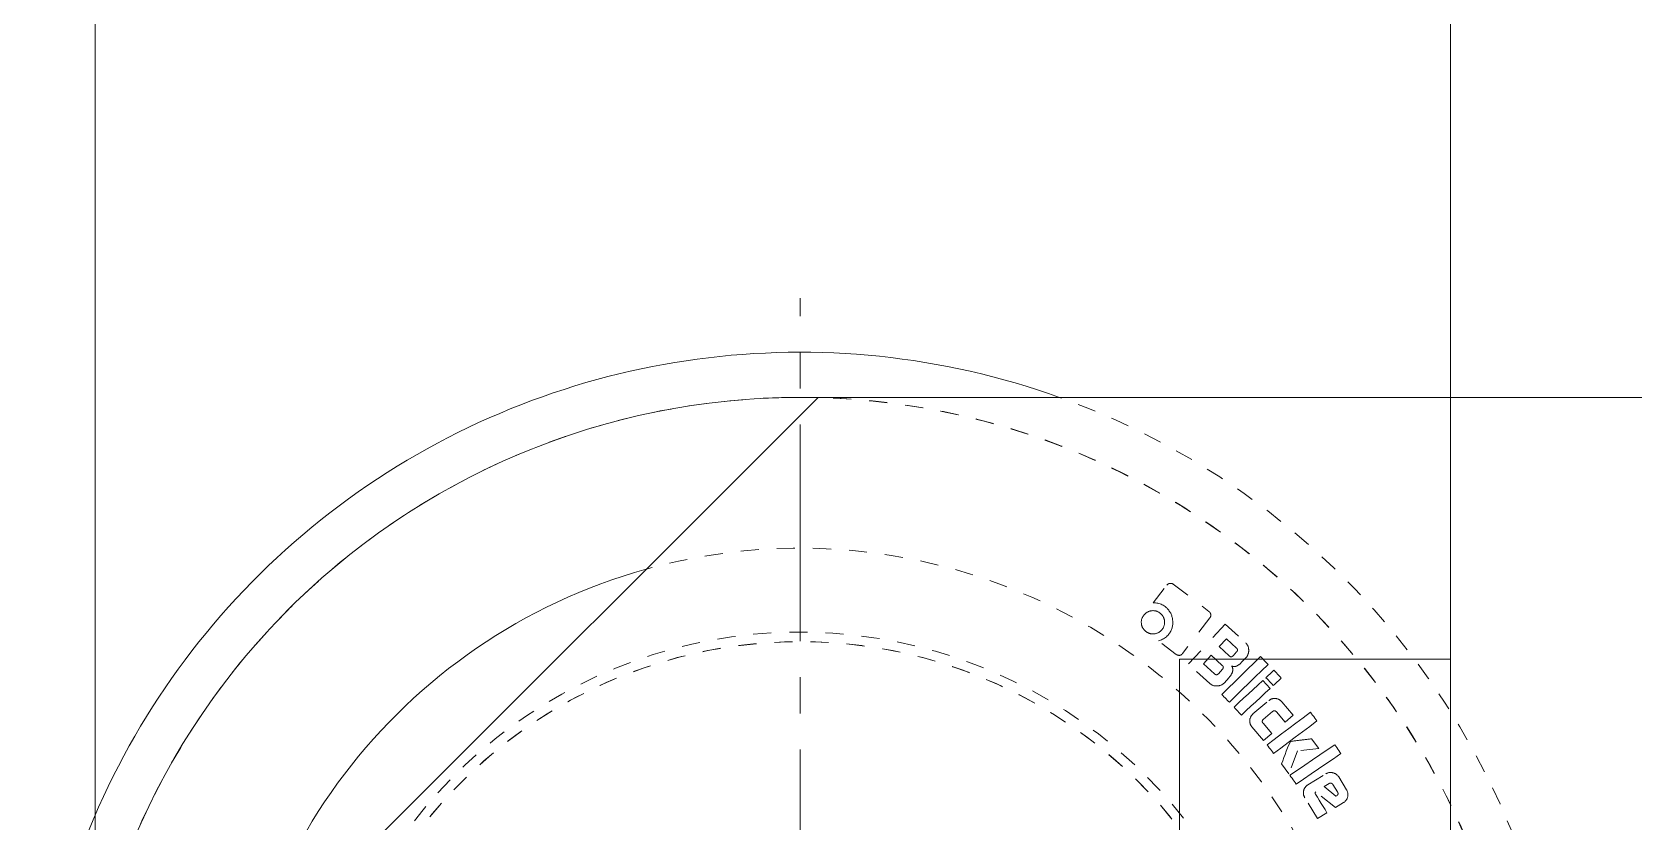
# Model space of a CAD drawing. Header units: millimetres. Extents: x -50460 to 50460, y -35640 to 35640.
# Drawn here: x -35088.2 to -34999.6, y 21355.9 to 21399.7 of the extents above; entities that cross this region are included whole.
import ezdxf

# ---------------------------------------------------------------- set-up
doc = ezdxf.new("R2010")
doc.units = ezdxf.units.MM
doc.linetypes.add('点画线', pattern=[18, 12, -2, 2, -2])
doc.linetypes.add('虚线', pattern=[2, 1, -1])
for name, color, linetype, lineweight in [('EB0', 7, 'Continuous', 15), ('中心线层', 1, '点画线', 18), ('尺寸线层', 4, 'Continuous', 18), ('粗实线层', 7, 'Continuous', 15), ('粗实线层_1', 7, 'Continuous', 15), ('虚线层', 100, '虚线', 18)]:
    doc.layers.add(name, color=color, linetype=linetype, lineweight=lineweight)

# ---------------------------------------------------------------- blocks, each defined once
blk = doc.blocks.new('*X884')
at = {"layer": '中心线层'}
for p, q in [((-51, -24.5), (-51, -55.5)), ((-35.5, -40), (-66.5, -40))]:
    blk.add_line(p, q, dxfattribs=at)
at = {"layer": '粗实线层'}
for p, q in [((-50, 0), (-75, -25)), ((0, 0), (-50, 0)), ((0, -80), (0, 0)), ((-75, -25), (-75, -55)), ((-75, -55), (-50, -80)), ((-50, -80), (0, -80))]:
    blk.add_line(p, q, dxfattribs=at)
blk.add_circle((-51, -40), 12.5, dxfattribs=at)
blk = doc.blocks.new('*X882')
at = {"layer": '粗实线层_1'}
blk.add_blockref('*X884', (-15, 97.5), dxfattribs=at)
blk = doc.blocks.new('*X885')
at = {"layer": '中心线层'}
blk.add_line((-42.5, -3), (-42.5, 88), dxfattribs=at)
at = {"layer": '粗实线层'}
for radius, start in [(42.5, 70.25008), (40, 88.58494), (31.65, 105.61198)]:
    blk.add_arc((-42.5, 42.5), radius, start, 180, dxfattribs=at)
at = {"layer": '虚线层', "linetype": '虚线', "lineweight": 18}
for p, q in [((-22.953, 71.114), (-22.202, 72.1)), ((-22.202, 72.1), (-22.192, 72.111)), ((-22.202, 72.1), (-22.202, 72.1)), ((-22.192, 72.111), (-22.182, 72.122)), ((-22.182, 72.122), (-22.172, 72.133)), ((-22.172, 72.133), (-22.161, 72.143)), ((-22.161, 72.143), (-22.149, 72.152)), ((-22.149, 72.152), (-22.137, 72.161)), ((-22.137, 72.161), (-22.124, 72.168)), ((-22.124, 72.168), (-22.111, 72.175)), ((-22.111, 72.175), (-22.098, 72.181)), ((-22.098, 72.181), (-22.084, 72.186)), ((-22.084, 72.186), (-22.07, 72.19)), ((-22.07, 72.19), (-22.055, 72.194)), ((-22.055, 72.194), (-22.041, 72.197)), ((-22.041, 72.197), (-22.026, 72.199)), ((-22.026, 72.199), (-22.011, 72.2)), ((-22.011, 72.2), (-21.996, 72.2)), ((-21.996, 72.2), (-21.981, 72.2)), ((-21.981, 72.2), (-21.967, 72.199)), ((-21.967, 72.199), (-21.952, 72.196)), ((-21.952, 72.196), (-21.937, 72.193)), ((-21.937, 72.193), (-21.923, 72.189)), ((-21.923, 72.189), (-21.909, 72.185)), ((-21.909, 72.185), (-21.895, 72.179)), ((-21.895, 72.179), (-21.882, 72.172)), ((-21.882, 72.172), (-21.869, 72.165)), ((-21.869, 72.165), (-21.857, 72.157)), ((-21.857, 72.157), (-21.844, 72.148)), ((-21.844, 72.148), (-19.871, 70.645)), ((-21.844, 72.148), (-21.844, 72.148)), ((-22.889, 71.116), (-22.953, 71.114)), ((-22.953, 71.114), (-22.953, 71.114)), ((-22.826, 71.114), (-22.889, 71.116)), ((-22.763, 71.108), (-22.826, 71.114)), ((-22.701, 71.098), (-22.763, 71.108)), ((-22.64, 71.083), (-22.701, 71.098)), ((-22.579, 71.064), (-22.64, 71.083)), ((-22.521, 71.041), (-22.579, 71.064)), ((-22.463, 71.014), (-22.521, 71.041)), ((-22.408, 70.983), (-22.463, 71.014)), ((-22.355, 70.949), (-22.408, 70.983)), ((-22.303, 70.913), (-22.355, 70.949)), ((-23.615, 70.057), (-23.614, 70.086)), ((-23.614, 70.028), (-23.615, 70.057)), ((-23.614, 70.086), (-23.611, 70.115)), ((-23.611, 70.115), (-23.608, 70.143)), ((-23.608, 70.143), (-23.603, 70.172)), ((-23.603, 70.172), (-23.596, 70.2)), ((-23.596, 70.2), (-23.588, 70.228)), ((-23.588, 70.228), (-23.579, 70.255)), ((-23.579, 70.255), (-23.569, 70.282)), ((-23.569, 70.282), (-23.557, 70.309)), ((-23.557, 70.309), (-23.544, 70.335)), ((-23.544, 70.335), (-23.53, 70.36)), ((-23.53, 70.36), (-23.515, 70.385)), ((-23.515, 70.385), (-23.498, 70.408)), ((-23.498, 70.408), (-23.481, 70.432)), ((-23.481, 70.432), (-23.463, 70.454)), ((-23.481, 70.432), (-23.481, 70.432)), ((-23.463, 70.454), (-23.444, 70.477)), ((-23.444, 70.477), (-23.425, 70.498)), ((-23.425, 70.498), (-23.404, 70.518)), ((-23.404, 70.518), (-23.382, 70.537)), ((-23.382, 70.537), (-23.36, 70.555)), ((-23.36, 70.555), (-23.337, 70.573)), ((-23.337, 70.573), (-23.313, 70.589)), ((-23.313, 70.589), (-23.288, 70.604)), ((-23.288, 70.604), (-23.262, 70.617)), ((-23.262, 70.617), (-23.236, 70.63)), ((-23.236, 70.63), (-23.21, 70.641)), ((-23.21, 70.641), (-23.182, 70.651)), ((-23.182, 70.651), (-23.155, 70.66)), ((-23.155, 70.66), (-23.127, 70.667)), ((-23.127, 70.667), (-23.098, 70.673)), ((-23.098, 70.673), (-23.07, 70.679)), ((-23.07, 70.679), (-23.041, 70.683)), ((-23.041, 70.683), (-23.013, 70.685)), ((-23.013, 70.685), (-22.984, 70.687)), ((-22.984, 70.687), (-22.955, 70.687)), ((-22.955, 70.687), (-22.926, 70.686)), ((-22.926, 70.686), (-22.897, 70.684)), ((-22.897, 70.684), (-22.868, 70.68)), ((-22.868, 70.68), (-22.84, 70.675)), ((-22.84, 70.675), (-22.811, 70.669)), ((-22.811, 70.669), (-22.784, 70.661)), ((-22.784, 70.661), (-22.756, 70.652)), ((-22.756, 70.652), (-22.729, 70.642)), ((-22.729, 70.642), (-22.703, 70.63)), ((-22.703, 70.63), (-22.677, 70.617)), ((-22.677, 70.617), (-22.651, 70.603)), ((-22.651, 70.603), (-22.627, 70.588)), ((-22.627, 70.588), (-22.603, 70.572)), ((-22.603, 70.572), (-22.579, 70.555)), ((-22.579, 70.555), (-22.557, 70.536)), ((-22.579, 70.555), (-22.579, 70.555)), ((-22.557, 70.536), (-22.535, 70.518)), ((-22.535, 70.518), (-22.514, 70.498)), ((-22.514, 70.498), (-22.493, 70.477)), ((-22.493, 70.477), (-22.474, 70.456)), ((-22.474, 70.456), (-22.456, 70.433)), ((-22.456, 70.433), (-22.439, 70.41)), ((-22.439, 70.41), (-22.423, 70.386)), ((-22.423, 70.386), (-22.408, 70.361)), ((-22.408, 70.361), (-22.394, 70.335)), ((-22.394, 70.335), (-22.382, 70.309)), ((-22.382, 70.309), (-22.371, 70.282)), ((-22.371, 70.282), (-22.361, 70.255)), ((-22.361, 70.255), (-22.353, 70.228)), ((-22.353, 70.228), (-22.345, 70.2)), ((-22.345, 70.2), (-22.339, 70.171)), ((-22.339, 70.171), (-22.334, 70.143)), ((-22.334, 70.143), (-22.33, 70.114)), ((-22.33, 70.114), (-22.327, 70.085)), ((-22.327, 70.085), (-22.326, 70.056)), ((-22.326, 70.056), (-22.326, 70.027)), ((-22.265, 70.882), (-22.303, 70.913)), ((-22.303, 70.913), (-22.303, 70.913)), ((-22.228, 70.85), (-22.265, 70.882)), ((-22.192, 70.817), (-22.228, 70.85)), ((-22.157, 70.782), (-22.192, 70.817)), ((-22.125, 70.745), (-22.157, 70.782)), ((-22.094, 70.707), (-22.125, 70.745)), ((-22.065, 70.667), (-22.094, 70.707)), ((-22.037, 70.626), (-22.065, 70.667)), ((-22.012, 70.584), (-22.037, 70.626)), ((-21.989, 70.541), (-22.012, 70.584)), ((-21.968, 70.497), (-21.989, 70.541)), ((-21.949, 70.451), (-21.968, 70.497)), ((-21.932, 70.405), (-21.949, 70.451)), ((-21.918, 70.358), (-21.932, 70.405)), ((-21.905, 70.311), (-21.918, 70.358)), ((-21.895, 70.263), (-21.905, 70.311)), ((-21.886, 70.214), (-21.895, 70.263)), ((-21.88, 70.166), (-21.886, 70.214)), ((-21.875, 70.117), (-21.88, 70.166)), ((-21.872, 70.068), (-21.875, 70.117)), ((-21.871, 70.019), (-21.872, 70.068)), ((-19.821, 70.287), (-21.326, 68.311)), ((-19.871, 70.645), (-19.861, 70.636)), ((-19.871, 70.645), (-19.871, 70.645)), ((-19.861, 70.636), (-19.851, 70.628)), ((-19.851, 70.628), (-19.841, 70.619)), ((-19.841, 70.619), (-19.832, 70.61)), ((-19.832, 70.61), (-19.824, 70.6)), ((-19.824, 70.6), (-19.816, 70.589)), ((-19.814, 70.297), (-19.821, 70.287)), ((-19.821, 70.287), (-19.821, 70.287)), ((-19.816, 70.589), (-19.809, 70.579)), ((-19.806, 70.308), (-19.814, 70.297)), ((-19.809, 70.579), (-19.802, 70.567)), ((-19.8, 70.319), (-19.806, 70.308)), ((-19.802, 70.567), (-19.796, 70.556)), ((-19.793, 70.33), (-19.8, 70.319)), ((-19.796, 70.556), (-19.791, 70.544)), ((-19.788, 70.342), (-19.793, 70.33)), ((-19.791, 70.544), (-19.786, 70.532)), ((-19.783, 70.354), (-19.788, 70.342)), ((-19.786, 70.532), (-19.782, 70.52)), ((-19.779, 70.367), (-19.783, 70.354)), ((-19.782, 70.52), (-19.778, 70.507)), ((-19.776, 70.379), (-19.779, 70.367)), ((-19.778, 70.507), (-19.775, 70.495)), ((-19.773, 70.392), (-19.776, 70.379)), ((-19.775, 70.495), (-19.773, 70.482)), ((-19.773, 70.482), (-19.771, 70.469)), ((-19.771, 70.405), (-19.773, 70.392)), ((-19.771, 70.469), (-19.77, 70.456)), ((-19.77, 70.417), (-19.771, 70.405)), ((-19.77, 70.456), (-19.769, 70.443)), ((-19.769, 70.43), (-19.77, 70.417)), ((-19.769, 70.443), (-19.769, 70.43)), ((-23.613, 69.999), (-23.614, 70.028)), ((-23.61, 69.97), (-23.613, 69.999)), ((-23.606, 69.942), (-23.61, 69.97)), ((-23.601, 69.913), (-23.606, 69.942)), ((-23.595, 69.885), (-23.601, 69.913)), ((-23.588, 69.857), (-23.595, 69.885)), ((-23.579, 69.829), (-23.588, 69.857)), ((-23.569, 69.802), (-23.579, 69.829)), ((-23.558, 69.776), (-23.569, 69.802)), ((-23.545, 69.749), (-23.558, 69.776)), ((-23.531, 69.724), (-23.545, 69.749)), ((-23.516, 69.699), (-23.531, 69.724)), ((-23.5, 69.675), (-23.516, 69.699)), ((-23.483, 69.652), (-23.5, 69.675)), ((-23.465, 69.63), (-23.483, 69.652)), ((-23.445, 69.608), (-23.465, 69.63)), ((-23.425, 69.587), (-23.445, 69.608)), ((-23.404, 69.568), (-23.425, 69.587)), ((-23.382, 69.549), (-23.404, 69.568)), ((-23.359, 69.531), (-23.382, 69.549)), ((-23.336, 69.514), (-23.359, 69.531)), ((-23.359, 69.531), (-23.359, 69.531)), ((-23.312, 69.498), (-23.336, 69.514)), ((-23.287, 69.482), (-23.312, 69.498)), ((-23.262, 69.468), (-23.287, 69.482)), ((-23.236, 69.456), (-23.262, 69.468)), ((-23.21, 69.444), (-23.236, 69.456)), ((-23.183, 69.433), (-23.21, 69.444)), ((-23.155, 69.424), (-23.183, 69.433)), ((-23.127, 69.417), (-23.155, 69.424)), ((-23.099, 69.41), (-23.127, 69.417)), ((-23.071, 69.405), (-23.099, 69.41)), ((-23.042, 69.401), (-23.071, 69.405)), ((-23.013, 69.399), (-23.042, 69.401)), ((-22.984, 69.398), (-23.013, 69.399)), ((-22.955, 69.398), (-22.984, 69.398)), ((-22.926, 69.399), (-22.955, 69.398)), ((-22.898, 69.402), (-22.926, 69.399)), ((-22.869, 69.406), (-22.898, 69.402)), ((-22.84, 69.411), (-22.869, 69.406)), ((-22.812, 69.417), (-22.84, 69.411)), ((-22.784, 69.424), (-22.812, 69.417)), ((-22.756, 69.433), (-22.784, 69.424)), ((-22.729, 69.443), (-22.756, 69.433)), ((-22.703, 69.454), (-22.729, 69.443)), ((-22.676, 69.466), (-22.703, 69.454)), ((-22.651, 69.48), (-22.676, 69.466)), ((-22.626, 69.495), (-22.651, 69.48)), ((-22.602, 69.511), (-22.626, 69.495)), ((-22.579, 69.528), (-22.602, 69.511)), ((-22.556, 69.547), (-22.579, 69.528)), ((-22.535, 69.566), (-22.556, 69.547)), ((-22.514, 69.586), (-22.535, 69.566)), ((-22.494, 69.607), (-22.514, 69.586)), ((-22.476, 69.629), (-22.494, 69.607)), ((-22.457, 69.652), (-22.476, 69.629)), ((-22.441, 69.675), (-22.457, 69.652)), ((-22.457, 69.652), (-22.457, 69.652)), ((-22.424, 69.699), (-22.441, 69.675)), ((-22.409, 69.724), (-22.424, 69.699)), ((-22.395, 69.749), (-22.409, 69.724)), ((-22.382, 69.775), (-22.395, 69.749)), ((-22.371, 69.802), (-22.382, 69.775)), ((-22.378, 69.133), (-22.325, 69.166)), ((-22.36, 69.829), (-22.371, 69.802)), ((-22.351, 69.856), (-22.36, 69.829)), ((-22.344, 69.884), (-22.351, 69.856)), ((-22.337, 69.912), (-22.344, 69.884)), ((-22.332, 69.941), (-22.337, 69.912)), ((-22.329, 69.97), (-22.332, 69.941)), ((-22.327, 69.999), (-22.329, 69.97)), ((-22.326, 70.027), (-22.327, 69.999)), ((-22.325, 69.166), (-22.273, 69.203)), ((-22.273, 69.203), (-22.224, 69.243)), ((-22.224, 69.243), (-22.178, 69.286)), ((-22.178, 69.286), (-22.135, 69.333)), ((-22.135, 69.333), (-22.095, 69.382)), ((-22.095, 69.382), (-22.067, 69.421)), ((-22.095, 69.382), (-22.095, 69.382)), ((-22.067, 69.421), (-22.039, 69.462)), ((-22.039, 69.462), (-22.013, 69.504)), ((-22.013, 69.504), (-21.989, 69.547)), ((-21.989, 69.547), (-21.968, 69.591)), ((-21.968, 69.591), (-21.948, 69.636)), ((-21.948, 69.636), (-21.93, 69.682)), ((-21.93, 69.682), (-21.915, 69.728)), ((-21.915, 69.728), (-21.902, 69.776)), ((-21.902, 69.776), (-21.891, 69.823)), ((-21.891, 69.823), (-21.883, 69.872)), ((-21.883, 69.872), (-21.877, 69.921)), ((-21.877, 69.921), (-21.873, 69.97)), ((-21.873, 69.97), (-21.871, 70.019)), ((-21.001, 67.734), (-18.971, 69.942)), ((-18.971, 69.942), (-17.835, 68.897)), ((-18.971, 69.942), (-18.971, 69.942)), ((-22.671, 69.015), (-22.609, 69.032)), ((-21.684, 68.264), (-22.671, 69.015)), ((-22.671, 69.015), (-22.671, 69.015)), ((-22.609, 69.032), (-22.549, 69.051)), ((-22.549, 69.051), (-22.491, 69.075)), ((-22.491, 69.075), (-22.434, 69.102)), ((-22.434, 69.102), (-22.378, 69.133)), ((-21.672, 68.255), (-21.684, 68.264)), ((-21.684, 68.264), (-21.684, 68.264)), ((-21.366, 68.268), (-21.378, 68.259)), ((-21.355, 68.278), (-21.366, 68.268)), ((-21.345, 68.289), (-21.355, 68.278)), ((-21.335, 68.3), (-21.345, 68.289)), ((-21.326, 68.311), (-21.335, 68.3)), ((-21.326, 68.311), (-21.326, 68.311)), ((-18.909, 69.133), (-19.31, 68.697)), ((-19.31, 68.697), (-19.31, 68.697)), ((-19.31, 68.697), (-18.75, 68.181)), ((-18.909, 69.133), (-18.909, 69.133)), ((-18.349, 68.618), (-18.909, 69.133)), ((-18.537, 68.19), (-18.338, 68.406)), ((-18.349, 68.618), (-18.349, 68.618)), ((-18.342, 68.611), (-18.349, 68.618)), ((-18.336, 68.605), (-18.342, 68.611)), ((-18.338, 68.406), (-18.333, 68.413)), ((-18.338, 68.406), (-18.338, 68.406)), ((-18.33, 68.598), (-18.336, 68.605)), ((-18.333, 68.413), (-18.327, 68.42)), ((-18.324, 68.592), (-18.33, 68.598)), ((-18.327, 68.42), (-18.321, 68.427)), ((-18.318, 68.585), (-18.324, 68.592)), ((-18.321, 68.427), (-18.316, 68.434)), ((-18.313, 68.577), (-18.318, 68.585)), ((-18.316, 68.434), (-18.311, 68.442)), ((-18.308, 68.57), (-18.313, 68.577)), ((-18.311, 68.442), (-18.306, 68.449)), ((-18.304, 68.562), (-18.308, 68.57)), ((-18.306, 68.449), (-18.302, 68.457)), ((-18.3, 68.554), (-18.304, 68.562)), ((-18.302, 68.457), (-18.299, 68.466)), ((-18.297, 68.545), (-18.3, 68.554)), ((-18.299, 68.466), (-18.296, 68.474)), ((-18.294, 68.536), (-18.297, 68.545)), ((-18.296, 68.474), (-18.294, 68.483)), ((-18.292, 68.528), (-18.294, 68.536)), ((-18.294, 68.483), (-18.292, 68.492)), ((-18.291, 68.519), (-18.292, 68.528)), ((-18.292, 68.492), (-18.291, 68.501)), ((-18.291, 68.51), (-18.291, 68.519)), ((-18.291, 68.501), (-18.291, 68.51)), ((-17.835, 68.897), (-17.812, 68.875)), ((-17.835, 68.897), (-17.835, 68.897)), ((-17.812, 68.875), (-17.791, 68.851)), ((-17.791, 68.851), (-17.771, 68.826)), ((-17.771, 68.826), (-17.753, 68.8)), ((-17.753, 68.8), (-17.737, 68.772)), ((-17.737, 68.772), (-17.722, 68.744)), ((-17.722, 68.744), (-17.71, 68.714)), ((-17.703, 68.276), (-17.715, 68.247)), ((-17.71, 68.714), (-17.699, 68.684)), ((-17.693, 68.306), (-17.703, 68.276)), ((-17.699, 68.684), (-17.691, 68.653)), ((-17.685, 68.337), (-17.693, 68.306)), ((-17.691, 68.653), (-17.683, 68.622)), ((-17.679, 68.369), (-17.685, 68.337)), ((-17.683, 68.622), (-17.678, 68.591)), ((-17.674, 68.4), (-17.679, 68.369)), ((-17.678, 68.591), (-17.674, 68.559)), ((-17.674, 68.559), (-17.671, 68.528)), ((-17.671, 68.432), (-17.674, 68.4)), ((-17.671, 68.528), (-17.67, 68.496)), ((-17.67, 68.464), (-17.671, 68.432)), ((-17.67, 68.496), (-17.67, 68.464)), ((-21.659, 68.247), (-21.672, 68.255)), ((-21.646, 68.24), (-21.659, 68.247)), ((-21.633, 68.233), (-21.646, 68.24)), ((-21.619, 68.227), (-21.633, 68.233)), ((-21.605, 68.222), (-21.619, 68.227)), ((-21.591, 68.218), (-21.605, 68.222)), ((-21.576, 68.215), (-21.591, 68.218)), ((-21.562, 68.213), (-21.576, 68.215)), ((-21.547, 68.212), (-21.562, 68.213)), ((-21.532, 68.211), (-21.547, 68.212)), ((-21.517, 68.211), (-21.532, 68.211)), ((-21.502, 68.212), (-21.517, 68.211)), ((-21.487, 68.214), (-21.502, 68.212)), ((-21.473, 68.217), (-21.487, 68.214)), ((-21.458, 68.22), (-21.473, 68.217)), ((-21.444, 68.225), (-21.458, 68.22)), ((-21.43, 68.23), (-21.444, 68.225)), ((-21.416, 68.236), (-21.43, 68.23)), ((-21.403, 68.243), (-21.416, 68.236)), ((-21.39, 68.251), (-21.403, 68.243)), ((-21.378, 68.259), (-21.39, 68.251)), ((-19.821, 66.648), (-21.001, 67.734)), ((-21.001, 67.734), (-21.001, 67.734)), ((-19.749, 68.219), (-20.18, 67.751)), ((-20.18, 67.751), (-20.18, 67.751)), ((-20.18, 67.751), (-19.563, 67.185)), ((-19.749, 68.219), (-19.749, 68.219)), ((-19.133, 67.653), (-19.749, 68.219)), ((-19.351, 67.194), (-19.124, 67.441)), ((-19.133, 67.653), (-19.133, 67.653)), ((-19.126, 67.646), (-19.133, 67.653)), ((-19.12, 67.64), (-19.126, 67.646)), ((-19.124, 67.441), (-19.118, 67.448)), ((-19.124, 67.441), (-19.124, 67.441)), ((-19.114, 67.633), (-19.12, 67.64)), ((-19.118, 67.448), (-19.112, 67.455)), ((-19.108, 67.627), (-19.114, 67.633)), ((-19.112, 67.455), (-19.106, 67.462)), ((-19.102, 67.62), (-19.108, 67.627)), ((-19.106, 67.462), (-19.101, 67.469)), ((-19.097, 67.612), (-19.102, 67.62)), ((-19.101, 67.469), (-19.096, 67.477)), ((-19.092, 67.605), (-19.097, 67.612)), ((-19.096, 67.477), (-19.092, 67.484)), ((-19.088, 67.597), (-19.092, 67.605)), ((-19.092, 67.484), (-19.088, 67.493)), ((-19.084, 67.589), (-19.088, 67.597)), ((-19.088, 67.493), (-19.084, 67.501)), ((-19.081, 67.58), (-19.084, 67.589)), ((-19.084, 67.501), (-19.081, 67.509)), ((-19.079, 67.572), (-19.081, 67.58)), ((-19.081, 67.509), (-19.079, 67.518)), ((-19.077, 67.563), (-19.079, 67.572)), ((-19.079, 67.518), (-19.077, 67.527)), ((-19.076, 67.554), (-19.077, 67.563)), ((-19.077, 67.527), (-19.076, 67.536)), ((-19.075, 67.545), (-19.076, 67.554)), ((-19.076, 67.536), (-19.075, 67.545)), ((-18.75, 68.181), (-18.75, 68.181)), ((-18.75, 68.181), (-18.743, 68.175)), ((-18.743, 68.175), (-18.736, 68.17)), ((-18.736, 68.17), (-18.729, 68.164)), ((-18.729, 68.164), (-18.721, 68.159)), ((-18.721, 68.159), (-18.714, 68.154)), ((-18.714, 68.154), (-18.706, 68.149)), ((-18.706, 68.149), (-18.698, 68.145)), ((-18.698, 68.145), (-18.69, 68.141)), ((-18.69, 68.141), (-18.681, 68.138)), ((-18.681, 68.138), (-18.672, 68.136)), ((-18.672, 68.136), (-18.664, 68.134)), ((-18.664, 68.134), (-18.655, 68.133)), ((-18.655, 68.133), (-18.645, 68.133)), ((-18.645, 68.133), (-18.636, 68.133)), ((-18.636, 68.133), (-18.627, 68.134)), ((-18.627, 68.134), (-18.619, 68.136)), ((-18.619, 68.136), (-18.61, 68.138)), ((-18.587, 67.614), (-18.613, 67.624)), ((-18.613, 67.624), (-18.6, 67.602)), ((-18.613, 67.624), (-18.613, 67.624)), ((-18.61, 68.138), (-18.601, 68.142)), ((-18.601, 68.142), (-18.593, 68.146)), ((-18.6, 67.602), (-18.587, 67.58)), ((-18.593, 68.146), (-18.585, 68.15)), ((-18.56, 67.604), (-18.587, 67.614)), ((-18.587, 67.58), (-18.576, 67.557)), ((-18.585, 68.15), (-18.578, 68.155)), ((-18.578, 68.155), (-18.57, 68.16)), ((-18.576, 67.557), (-18.567, 67.532)), ((-18.57, 68.16), (-18.563, 68.165)), ((-18.567, 67.532), (-18.56, 67.508)), ((-18.563, 68.165), (-18.556, 68.171)), ((-18.532, 67.598), (-18.56, 67.604)), ((-18.56, 67.508), (-18.554, 67.482)), ((-18.556, 68.171), (-18.55, 68.178)), ((-18.552, 67.379), (-18.556, 67.354)), ((-18.554, 67.482), (-18.551, 67.457)), ((-18.55, 67.405), (-18.552, 67.379)), ((-18.551, 67.457), (-18.549, 67.431)), ((-18.55, 68.178), (-18.543, 68.184)), ((-18.549, 67.431), (-18.55, 67.405)), ((-18.543, 68.184), (-18.537, 68.19)), ((-18.537, 68.19), (-18.537, 68.19)), ((-18.504, 67.594), (-18.532, 67.598)), ((-18.475, 67.592), (-18.504, 67.594)), ((-18.447, 67.593), (-18.475, 67.592)), ((-18.418, 67.596), (-18.447, 67.593)), ((-18.39, 67.602), (-18.418, 67.596)), ((-18.363, 67.611), (-18.39, 67.602)), ((-18.337, 67.622), (-18.363, 67.611)), ((-18.311, 67.634), (-18.337, 67.622)), ((-18.286, 67.648), (-18.311, 67.634)), ((-18.262, 67.663), (-18.286, 67.648)), ((-18.238, 67.679), (-18.262, 67.663)), ((-18.215, 67.695), (-18.238, 67.679)), ((-18.192, 67.713), (-18.215, 67.695)), ((-18.17, 67.73), (-18.192, 67.713)), ((-18.148, 67.749), (-18.17, 67.73)), ((-18.126, 67.768), (-18.148, 67.749)), ((-18.105, 67.787), (-18.126, 67.768)), ((-18.085, 67.807), (-18.105, 67.787)), ((-18.089, 67.091), (-17.732, 67.441)), ((-18.065, 67.828), (-18.085, 67.807)), ((-18.046, 67.848), (-18.065, 67.828)), ((-17.802, 68.114), (-18.046, 67.848)), ((-18.046, 67.848), (-18.046, 67.848)), ((-17.781, 68.138), (-17.802, 68.114)), ((-17.802, 68.114), (-17.802, 68.114)), ((-17.762, 68.163), (-17.781, 68.138)), ((-17.744, 68.19), (-17.762, 68.163)), ((-17.729, 68.218), (-17.744, 68.19)), ((-17.732, 67.441), (-17.375, 67.79)), ((-17.715, 68.247), (-17.729, 68.218)), ((-17.375, 67.79), (-17.018, 68.14)), ((-17.018, 68.14), (-16.948, 68.069)), ((-17.018, 68.14), (-17.018, 68.14)), ((-16.598, 67.713), (-16.955, 67.363)), ((-16.948, 68.069), (-16.878, 67.998)), ((-16.878, 67.998), (-16.808, 67.926)), ((-16.808, 67.926), (-16.738, 67.855)), ((-16.738, 67.855), (-16.668, 67.785)), ((-16.668, 67.785), (-16.598, 67.713)), ((-16.598, 67.713), (-16.598, 67.713)), ((-16.35, 67.313), (-16.277, 67.382)), ((-16.277, 67.382), (-16.21, 67.309)), ((-16.277, 67.382), (-16.277, 67.382)), ((-19.797, 66.628), (-19.821, 66.648)), ((-19.821, 66.648), (-19.821, 66.648)), ((-19.772, 66.608), (-19.797, 66.628)), ((-19.745, 66.591), (-19.772, 66.608)), ((-19.717, 66.575), (-19.745, 66.591)), ((-19.689, 66.561), (-19.717, 66.575)), ((-19.659, 66.549), (-19.689, 66.561)), ((-19.629, 66.539), (-19.659, 66.549)), ((-19.598, 66.531), (-19.629, 66.539)), ((-19.567, 66.524), (-19.598, 66.531)), ((-19.535, 66.52), (-19.567, 66.524)), ((-19.563, 67.185), (-19.556, 67.179)), ((-19.563, 67.185), (-19.563, 67.185)), ((-19.556, 67.179), (-19.549, 67.173)), ((-19.549, 67.173), (-19.542, 67.167)), ((-19.542, 67.167), (-19.535, 67.162)), ((-19.535, 67.162), (-19.527, 67.157)), ((-19.503, 66.516), (-19.535, 66.52)), ((-19.527, 67.157), (-19.52, 67.153)), ((-19.52, 67.153), (-19.511, 67.149)), ((-19.511, 67.149), (-19.503, 67.145)), ((-19.503, 67.145), (-19.495, 67.142)), ((-19.471, 66.515), (-19.503, 66.516)), ((-19.495, 67.142), (-19.486, 67.139)), ((-19.486, 67.139), (-19.477, 67.138)), ((-19.477, 67.138), (-19.468, 67.137)), ((-19.44, 66.515), (-19.471, 66.515)), ((-19.468, 67.137), (-19.459, 67.136)), ((-19.459, 67.136), (-19.45, 67.137)), ((-19.45, 67.137), (-19.441, 67.138)), ((-19.441, 67.138), (-19.432, 67.14)), ((-19.408, 66.516), (-19.44, 66.515)), ((-19.432, 67.14), (-19.424, 67.142)), ((-19.424, 67.142), (-19.415, 67.146)), ((-19.415, 67.146), (-19.407, 67.15)), ((-19.376, 66.519), (-19.408, 66.516)), ((-19.407, 67.15), (-19.399, 67.154)), ((-19.399, 67.154), (-19.391, 67.159)), ((-19.391, 67.159), (-19.384, 67.164)), ((-19.384, 67.164), (-19.377, 67.169)), ((-19.377, 67.169), (-19.37, 67.175)), ((-19.344, 66.523), (-19.376, 66.519)), ((-19.37, 67.175), (-19.363, 67.181)), ((-19.363, 67.181), (-19.357, 67.188)), ((-19.357, 67.188), (-19.351, 67.194)), ((-19.351, 67.194), (-19.351, 67.194)), ((-19.313, 66.528), (-19.344, 66.523)), ((-19.282, 66.536), (-19.313, 66.528)), ((-19.251, 66.544), (-19.282, 66.536)), ((-19.221, 66.555), (-19.251, 66.544)), ((-19.192, 66.568), (-19.221, 66.555)), ((-19.163, 66.582), (-19.192, 66.568)), ((-19.136, 66.598), (-19.163, 66.582)), ((-19.109, 66.616), (-19.136, 66.598)), ((-19.084, 66.636), (-19.109, 66.616)), ((-19.061, 66.658), (-19.084, 66.636)), ((-19.038, 66.68), (-19.061, 66.658)), ((-18.75, 66.994), (-19.038, 66.68)), ((-19.038, 66.68), (-19.038, 66.68)), ((-18.804, 66.391), (-18.446, 66.741)), ((-18.733, 67.013), (-18.75, 66.994)), ((-18.75, 66.994), (-18.75, 66.994)), ((-18.716, 67.033), (-18.733, 67.013)), ((-18.7, 67.053), (-18.716, 67.033)), ((-18.684, 67.074), (-18.7, 67.053)), ((-18.669, 67.095), (-18.684, 67.074)), ((-18.655, 67.116), (-18.669, 67.095)), ((-18.641, 67.138), (-18.655, 67.116)), ((-18.629, 67.161), (-18.641, 67.138)), ((-18.617, 67.184), (-18.629, 67.161)), ((-18.605, 67.207), (-18.617, 67.184)), ((-18.595, 67.231), (-18.605, 67.207)), ((-18.585, 67.255), (-18.595, 67.231)), ((-18.576, 67.279), (-18.585, 67.255)), ((-18.568, 67.304), (-18.576, 67.279)), ((-18.562, 67.328), (-18.568, 67.304)), ((-18.556, 67.354), (-18.562, 67.328)), ((-18.446, 66.741), (-18.089, 67.091)), ((-17.67, 66.663), (-18.027, 66.313)), ((-17.313, 67.013), (-17.67, 66.663)), ((-17.424, 66.324), (-17.159, 66.568)), ((-16.955, 67.363), (-17.313, 67.013)), ((-17.159, 66.568), (-16.895, 66.812)), ((-16.895, 66.812), (-16.489, 66.372)), ((-16.895, 66.812), (-16.895, 66.812)), ((-16.718, 66.975), (-16.645, 67.043)), ((-16.65, 66.902), (-16.718, 66.975)), ((-16.718, 66.975), (-16.718, 66.975)), ((-16.583, 66.828), (-16.65, 66.902)), ((-16.645, 67.043), (-16.571, 67.11)), ((-16.515, 66.755), (-16.583, 66.828)), ((-16.571, 67.11), (-16.498, 67.178)), ((-16.448, 66.682), (-16.515, 66.755)), ((-16.498, 67.178), (-16.424, 67.246)), ((-16.38, 66.608), (-16.448, 66.682)), ((-16.424, 67.246), (-16.35, 67.313)), ((-16.312, 66.535), (-16.38, 66.608)), ((-16.239, 66.603), (-16.312, 66.535)), ((-16.312, 66.535), (-16.312, 66.535)), ((-16.165, 66.671), (-16.239, 66.603)), ((-16.21, 67.309), (-16.142, 67.235)), ((-16.092, 66.738), (-16.165, 66.671)), ((-16.142, 67.235), (-16.074, 67.162)), ((-16.018, 66.806), (-16.092, 66.738)), ((-16.074, 67.162), (-16.007, 67.088)), ((-15.945, 66.874), (-16.018, 66.806)), ((-16.007, 67.088), (-15.939, 67.015)), ((-15.871, 66.942), (-15.945, 66.874)), ((-15.939, 67.015), (-15.871, 66.942)), ((-15.871, 66.942), (-15.871, 66.942)), ((-19.161, 66.041), (-18.804, 66.391)), ((-19.101, 65.98), (-19.161, 66.041)), ((-19.161, 66.041), (-19.161, 66.041)), ((-19.041, 65.919), (-19.101, 65.98)), ((-18.981, 65.858), (-19.041, 65.919)), ((-18.921, 65.797), (-18.981, 65.858)), ((-18.862, 65.736), (-18.921, 65.797)), ((-18.802, 65.675), (-18.862, 65.736)), ((-18.742, 65.614), (-18.802, 65.675)), ((-18.385, 65.964), (-18.742, 65.614)), ((-18.742, 65.614), (-18.742, 65.614)), ((-18.027, 66.313), (-18.385, 65.964)), ((-18.217, 65.592), (-17.952, 65.836)), ((-17.952, 65.836), (-17.688, 66.08)), ((-17.688, 66.08), (-17.424, 66.324)), ((-17.282, 65.64), (-17.546, 65.396)), ((-17.434, 64.964), (-16.563, 65.703)), ((-17.018, 65.884), (-17.282, 65.64)), ((-16.753, 66.128), (-17.018, 65.884)), ((-16.489, 66.372), (-16.753, 66.128)), ((-16.563, 65.703), (-16.545, 65.717)), ((-16.563, 65.703), (-16.563, 65.703)), ((-16.545, 65.717), (-16.527, 65.731)), ((-16.527, 65.731), (-16.508, 65.744)), ((-16.508, 65.744), (-16.489, 65.756)), ((-16.489, 66.372), (-16.489, 66.372)), ((-16.489, 65.756), (-16.469, 65.767)), ((-16.469, 65.767), (-16.448, 65.778)), ((-16.448, 65.778), (-16.428, 65.787)), ((-16.428, 65.787), (-16.406, 65.795)), ((-16.406, 65.795), (-16.384, 65.802)), ((-16.384, 65.802), (-16.362, 65.808)), ((-16.362, 65.808), (-16.34, 65.813)), ((-16.34, 65.813), (-16.318, 65.818)), ((-16.318, 65.818), (-16.295, 65.82)), ((-16.295, 65.82), (-16.272, 65.822)), ((-16.272, 65.822), (-16.249, 65.823)), ((-16.249, 65.823), (-16.226, 65.823)), ((-16.226, 65.823), (-16.204, 65.822)), ((-16.204, 65.822), (-16.181, 65.82)), ((-16.181, 65.82), (-16.158, 65.818)), ((-16.158, 65.818), (-16.136, 65.814)), ((-16.136, 65.814), (-16.113, 65.809)), ((-16.113, 65.809), (-16.091, 65.804)), ((-16.091, 65.804), (-16.069, 65.797)), ((-16.069, 65.797), (-16.048, 65.789)), ((-16.048, 65.789), (-16.026, 65.781)), ((-16.026, 65.781), (-16.006, 65.771)), ((-16.006, 65.771), (-15.985, 65.76)), ((-15.985, 65.76), (-15.966, 65.749)), ((-15.966, 65.749), (-15.947, 65.736)), ((-15.947, 65.736), (-15.928, 65.723)), ((-15.928, 65.723), (-15.91, 65.708)), ((-15.91, 65.708), (-15.893, 65.693)), ((-15.893, 65.693), (-15.877, 65.677)), ((-15.877, 65.677), (-15.861, 65.661)), ((-15.861, 65.661), (-15.846, 65.644)), ((-15.846, 65.644), (-15.207, 64.89)), ((-15.846, 65.644), (-15.846, 65.644)), ((-18.481, 65.348), (-18.217, 65.592)), ((-18.413, 65.275), (-18.481, 65.348)), ((-18.481, 65.348), (-18.481, 65.348)), ((-18.346, 65.201), (-18.413, 65.275)), ((-18.278, 65.128), (-18.346, 65.201)), ((-18.211, 65.055), (-18.278, 65.128)), ((-18.143, 64.981), (-18.211, 65.055)), ((-18.075, 64.908), (-18.143, 64.981)), ((-17.811, 65.152), (-18.075, 64.908)), ((-18.075, 64.908), (-18.075, 64.908)), ((-17.546, 65.396), (-17.811, 65.152)), ((-17.6, 64.696), (-17.594, 64.719)), ((-17.594, 64.719), (-17.588, 64.741)), ((-17.588, 64.741), (-17.58, 64.762)), ((-17.58, 64.762), (-17.571, 64.783)), ((-17.571, 64.783), (-17.562, 64.804)), ((-17.562, 64.804), (-17.551, 64.824)), ((-17.551, 64.824), (-17.539, 64.844)), ((-17.539, 64.844), (-17.527, 64.863)), ((-17.527, 64.863), (-17.513, 64.881)), ((-17.513, 64.881), (-17.499, 64.899)), ((-17.499, 64.899), (-17.484, 64.917)), ((-17.484, 64.917), (-17.468, 64.933)), ((-17.468, 64.933), (-17.451, 64.949)), ((-17.451, 64.949), (-17.434, 64.964)), ((-17.434, 64.964), (-17.434, 64.964)), ((-16.348, 65.101), (-16.863, 64.664)), ((-16.341, 65.106), (-16.348, 65.101)), ((-16.348, 65.101), (-16.348, 65.101)), ((-16.334, 65.112), (-16.341, 65.106)), ((-16.327, 65.117), (-16.334, 65.112)), ((-16.319, 65.122), (-16.327, 65.117)), ((-16.311, 65.127), (-16.319, 65.122)), ((-16.303, 65.131), (-16.311, 65.127)), ((-16.295, 65.135), (-16.303, 65.131)), ((-16.287, 65.138), (-16.295, 65.135)), ((-16.278, 65.141), (-16.287, 65.138)), ((-16.269, 65.143), (-16.278, 65.141)), ((-16.26, 65.144), (-16.269, 65.143)), ((-16.251, 65.144), (-16.26, 65.144)), ((-16.242, 65.144), (-16.251, 65.144)), ((-16.233, 65.143), (-16.242, 65.144)), ((-16.224, 65.142), (-16.233, 65.143)), ((-16.215, 65.14), (-16.224, 65.142)), ((-16.206, 65.136), (-16.215, 65.14)), ((-16.198, 65.133), (-16.206, 65.136)), ((-16.19, 65.129), (-16.198, 65.133)), ((-16.182, 65.124), (-16.19, 65.129)), ((-16.175, 65.119), (-16.182, 65.124)), ((-16.168, 65.113), (-16.175, 65.119)), ((-16.161, 65.107), (-16.168, 65.113)), ((-16.154, 65.101), (-16.161, 65.107)), ((-16.148, 65.094), (-16.154, 65.101)), ((-16.142, 65.088), (-16.148, 65.094)), ((-16.135, 65.081), (-16.142, 65.088)), ((-15.653, 64.512), (-16.135, 65.081)), ((-16.135, 65.081), (-16.135, 65.081)), ((-15.207, 64.89), (-15.653, 64.512)), ((-15.207, 64.89), (-15.207, 64.89)), ((-15.055, 64.459), (-14.655, 64.759)), ((-14.655, 64.759), (-14.255, 65.059)), ((-14.255, 65.059), (-14.195, 64.979)), ((-14.255, 65.059), (-14.255, 65.059)), ((-14.195, 64.979), (-14.135, 64.9)), ((-14.135, 64.9), (-14.075, 64.82)), ((-14.075, 64.82), (-14.015, 64.74)), ((-14.015, 64.74), (-13.955, 64.66)), ((-17.614, 64.583), (-17.613, 64.606)), ((-17.614, 64.56), (-17.614, 64.583)), ((-17.613, 64.537), (-17.614, 64.56)), ((-17.613, 64.606), (-17.611, 64.629)), ((-17.611, 64.515), (-17.613, 64.537)), ((-17.611, 64.629), (-17.608, 64.652)), ((-17.608, 64.492), (-17.611, 64.515)), ((-17.608, 64.652), (-17.605, 64.674)), ((-17.604, 64.469), (-17.608, 64.492)), ((-17.605, 64.674), (-17.6, 64.696)), ((-17.599, 64.447), (-17.604, 64.469)), ((-17.593, 64.425), (-17.599, 64.447)), ((-17.586, 64.403), (-17.593, 64.425)), ((-17.577, 64.382), (-17.586, 64.403)), ((-17.568, 64.361), (-17.577, 64.382)), ((-17.558, 64.341), (-17.568, 64.361)), ((-17.547, 64.321), (-17.558, 64.341)), ((-17.535, 64.301), (-17.547, 64.321)), ((-17.522, 64.282), (-17.535, 64.301)), ((-17.508, 64.264), (-17.522, 64.282)), ((-17.493, 64.246), (-17.508, 64.264)), ((-16.854, 63.493), (-17.493, 64.246)), ((-17.493, 64.246), (-17.493, 64.246)), ((-16.922, 64.575), (-16.923, 64.566)), ((-16.923, 64.566), (-16.923, 64.557)), ((-16.923, 64.557), (-16.923, 64.548)), ((-16.923, 64.548), (-16.922, 64.539)), ((-16.92, 64.584), (-16.922, 64.575)), ((-16.922, 64.539), (-16.921, 64.53)), ((-16.921, 64.53), (-16.918, 64.521)), ((-16.917, 64.593), (-16.92, 64.584)), ((-16.918, 64.521), (-16.916, 64.513)), ((-16.914, 64.601), (-16.917, 64.593)), ((-16.916, 64.513), (-16.912, 64.504)), ((-16.91, 64.609), (-16.914, 64.601)), ((-16.912, 64.504), (-16.908, 64.496)), ((-16.905, 64.617), (-16.91, 64.609)), ((-16.908, 64.496), (-16.904, 64.488)), ((-16.9, 64.625), (-16.905, 64.617)), ((-16.904, 64.488), (-16.899, 64.48)), ((-16.895, 64.632), (-16.9, 64.625)), ((-16.899, 64.48), (-16.894, 64.473)), ((-16.889, 64.639), (-16.895, 64.632)), ((-16.894, 64.473), (-16.889, 64.466)), ((-16.883, 64.646), (-16.889, 64.639)), ((-16.889, 64.466), (-16.883, 64.458)), ((-16.876, 64.652), (-16.883, 64.646)), ((-16.883, 64.458), (-16.878, 64.451)), ((-16.878, 64.451), (-16.395, 63.882)), ((-16.878, 64.451), (-16.878, 64.451)), ((-16.87, 64.658), (-16.876, 64.652)), ((-16.863, 64.664), (-16.87, 64.658)), ((-16.863, 64.664), (-16.863, 64.664)), ((-16.395, 63.882), (-16.854, 63.493)), ((-16.395, 63.882), (-16.395, 63.882)), ((-16.254, 63.558), (-15.854, 63.859)), ((-15.854, 63.859), (-15.454, 64.159)), ((-15.653, 64.512), (-15.653, 64.512)), ((-15.454, 64.159), (-15.055, 64.459)), ((-14.695, 63.98), (-15.095, 63.68)), ((-14.295, 64.28), (-14.695, 63.98)), ((-13.895, 64.58), (-14.295, 64.28)), ((-13.955, 64.66), (-13.895, 64.58)), ((-13.895, 64.58), (-13.895, 64.58)), ((-16.854, 63.493), (-16.854, 63.493)), ((-16.654, 63.258), (-16.254, 63.558)), ((-16.594, 63.178), (-16.654, 63.258)), ((-16.654, 63.258), (-16.654, 63.258)), ((-16.534, 63.098), (-16.594, 63.178)), ((-16.474, 63.018), (-16.534, 63.098)), ((-16.414, 62.939), (-16.474, 63.018)), ((-15.894, 63.079), (-16.294, 62.779)), ((-15.495, 63.38), (-15.894, 63.079)), ((-15.59, 62.905), (-15.523, 63.081)), ((-15.523, 63.081), (-15.453, 63.257)), ((-15.095, 63.68), (-15.495, 63.38)), ((-15.453, 63.257), (-15.356, 63.416)), ((-15.356, 63.416), (-15.312, 63.441)), ((-15.356, 63.416), (-15.356, 63.416)), ((-15.312, 63.441), (-15.263, 63.455)), ((-15.263, 63.455), (-15.213, 63.465)), ((-15.213, 63.465), (-15.162, 63.472)), ((-15.162, 63.472), (-15.112, 63.479)), ((-15.112, 63.479), (-15.061, 63.485)), ((-15.061, 63.485), (-15.011, 63.492)), ((-15.011, 63.492), (-14.96, 63.498)), ((-13.796, 63.049), (-14.98, 62.916)), ((-14.96, 63.498), (-14.91, 63.504)), ((-14.91, 63.504), (-14.859, 63.51)), ((-14.859, 63.51), (-14.808, 63.516)), ((-14.808, 63.516), (-14.758, 63.522)), ((-14.758, 63.522), (-14.707, 63.528)), ((-14.707, 63.528), (-14.657, 63.534)), ((-14.657, 63.534), (-14.606, 63.54)), ((-14.606, 63.54), (-14.556, 63.546)), ((-14.556, 63.546), (-14.505, 63.552)), ((-14.505, 63.552), (-14.454, 63.558)), ((-14.454, 63.558), (-14.404, 63.564)), ((-14.404, 63.564), (-14.353, 63.57)), ((-14.353, 63.57), (-14.303, 63.577)), ((-14.303, 63.577), (-14.252, 63.583)), ((-14.252, 63.583), (-14.202, 63.589)), ((-14.202, 63.589), (-13.796, 63.049)), ((-14.202, 63.589), (-14.202, 63.589)), ((-13.796, 63.049), (-13.796, 63.049)), ((-13.735, 62.7), (-13.322, 62.982)), ((-13.322, 62.982), (-12.909, 63.264)), ((-12.909, 63.264), (-12.853, 63.181)), ((-12.909, 63.264), (-12.909, 63.264)), ((-12.853, 63.181), (-12.797, 63.099)), ((-12.797, 63.099), (-12.74, 63.016)), ((-12.74, 63.016), (-12.684, 62.934)), ((-16.354, 62.859), (-16.414, 62.939)), ((-16.294, 62.779), (-16.354, 62.859)), ((-16.294, 62.779), (-16.294, 62.779)), ((-15.858, 62.199), (-15.791, 62.375)), ((-15.444, 61.647), (-15.858, 62.199)), ((-15.858, 62.199), (-15.858, 62.199)), ((-15.791, 62.375), (-15.723, 62.551)), ((-15.723, 62.551), (-15.656, 62.728)), ((-15.656, 62.728), (-15.59, 62.905)), ((-14.98, 62.916), (-15.444, 61.647)), ((-14.98, 62.916), (-14.98, 62.916)), ((-14.974, 61.855), (-14.561, 62.137)), ((-14.561, 62.137), (-14.148, 62.418)), ((-14.148, 62.418), (-13.735, 62.7)), ((-13.397, 62.205), (-13.81, 61.924)), ((-12.985, 62.488), (-13.397, 62.205)), ((-12.572, 62.769), (-12.985, 62.488)), ((-12.684, 62.934), (-12.628, 62.851)), ((-12.628, 62.851), (-12.572, 62.769)), ((-12.572, 62.769), (-12.572, 62.769)), ((-15.444, 61.647), (-15.444, 61.647)), ((-15.387, 61.573), (-14.974, 61.855)), ((-15.332, 61.49), (-15.387, 61.573)), ((-15.387, 61.573), (-15.387, 61.573)), ((-15.275, 61.408), (-15.332, 61.49)), ((-15.218, 61.326), (-15.275, 61.408)), ((-15.162, 61.244), (-15.218, 61.326)), ((-15.106, 61.161), (-15.162, 61.244)), ((-14.636, 61.361), (-15.049, 61.079)), ((-14.223, 61.642), (-14.636, 61.361)), ((-14.397, 61.04), (-13.407, 61.647)), ((-13.81, 61.924), (-14.223, 61.642)), ((-13.407, 61.647), (-13.381, 61.662)), ((-13.407, 61.647), (-13.407, 61.647)), ((-13.381, 61.662), (-13.354, 61.676)), ((-13.354, 61.676), (-13.326, 61.688)), ((-13.326, 61.688), (-13.298, 61.699)), ((-13.298, 61.699), (-13.269, 61.708)), ((-13.269, 61.708), (-13.24, 61.715)), ((-13.24, 61.715), (-13.21, 61.72)), ((-13.21, 61.72), (-13.18, 61.723)), ((-13.18, 61.723), (-13.15, 61.725)), ((-13.15, 61.725), (-13.12, 61.724)), ((-13.12, 61.724), (-13.089, 61.722)), ((-13.089, 61.722), (-13.059, 61.718)), ((-13.059, 61.718), (-13.03, 61.713)), ((-13.03, 61.713), (-13, 61.706)), ((-13, 61.706), (-12.971, 61.697)), ((-12.971, 61.697), (-12.943, 61.687)), ((-12.943, 61.687), (-12.915, 61.675)), ((-12.915, 61.675), (-12.888, 61.662)), ((-12.888, 61.662), (-12.861, 61.647)), ((-12.861, 61.647), (-12.836, 61.63)), ((-12.836, 61.63), (-12.812, 61.612)), ((-12.812, 61.612), (-12.789, 61.593)), ((-12.789, 61.593), (-12.767, 61.572)), ((-12.767, 61.572), (-12.747, 61.55)), ((-12.747, 61.55), (-12.728, 61.526)), ((-12.728, 61.526), (-12.71, 61.502)), ((-12.71, 61.502), (-12.693, 61.476)), ((-12.693, 61.476), (-12.258, 60.766)), ((-12.693, 61.476), (-12.693, 61.476)), ((-15.049, 61.079), (-15.106, 61.161)), ((-15.049, 61.079), (-15.049, 61.079)), ((-14.646, 60.593), (-14.645, 60.616)), ((-14.645, 60.569), (-14.646, 60.593)), ((-14.645, 60.616), (-14.644, 60.639)), ((-14.644, 60.546), (-14.645, 60.569)), ((-14.644, 60.639), (-14.641, 60.662)), ((-14.641, 60.523), (-14.644, 60.546)), ((-14.641, 60.662), (-14.638, 60.685)), ((-14.637, 60.5), (-14.641, 60.523)), ((-14.638, 60.685), (-14.633, 60.708)), ((-14.632, 60.477), (-14.637, 60.5)), ((-14.633, 60.708), (-14.628, 60.731)), ((-14.626, 60.455), (-14.632, 60.477)), ((-14.628, 60.731), (-14.621, 60.753)), ((-14.618, 60.433), (-14.626, 60.455)), ((-14.621, 60.753), (-14.614, 60.775)), ((-14.61, 60.411), (-14.618, 60.433)), ((-14.614, 60.775), (-14.606, 60.797)), ((-14.601, 60.39), (-14.61, 60.411)), ((-14.606, 60.797), (-14.597, 60.819)), ((-14.591, 60.369), (-14.601, 60.39)), ((-14.597, 60.819), (-14.587, 60.84)), ((-14.58, 60.348), (-14.591, 60.369)), ((-14.587, 60.84), (-14.575, 60.86)), ((-14.568, 60.328), (-14.58, 60.348)), ((-14.575, 60.86), (-14.563, 60.88)), ((-13.862, 59.176), (-14.568, 60.328)), ((-14.568, 60.328), (-14.568, 60.328)), ((-14.563, 60.88), (-14.55, 60.899)), ((-14.55, 60.899), (-14.536, 60.918)), ((-14.536, 60.918), (-14.522, 60.936)), ((-14.522, 60.936), (-14.506, 60.953)), ((-14.506, 60.953), (-14.49, 60.97)), ((-14.49, 60.97), (-14.472, 60.986)), ((-14.472, 60.986), (-14.454, 61.001)), ((-14.454, 61.001), (-14.436, 61.015)), ((-14.436, 61.015), (-14.417, 61.028)), ((-14.417, 61.028), (-14.397, 61.04)), ((-14.397, 61.04), (-14.397, 61.04)), ((-13.997, 60.606), (-13.998, 60.601)), ((-13.998, 60.601), (-13.998, 60.596)), ((-13.998, 60.596), (-13.998, 60.591)), ((-13.998, 60.591), (-13.998, 60.587)), ((-13.998, 60.587), (-13.997, 60.582)), ((-13.995, 60.61), (-13.997, 60.606)), ((-13.997, 60.582), (-13.997, 60.577)), ((-13.997, 60.577), (-13.996, 60.572)), ((-13.996, 60.572), (-13.994, 60.568)), ((-13.993, 60.614), (-13.995, 60.61)), ((-13.994, 60.568), (-13.993, 60.563)), ((-13.99, 60.618), (-13.993, 60.614)), ((-13.993, 60.563), (-13.991, 60.559)), ((-13.991, 60.559), (-13.989, 60.554)), ((-13.987, 60.622), (-13.99, 60.618)), ((-13.989, 60.554), (-13.987, 60.55)), ((-13.984, 60.626), (-13.987, 60.622)), ((-13.987, 60.55), (-13.985, 60.546)), ((-13.985, 60.546), (-13.983, 60.542)), ((-13.981, 60.629), (-13.984, 60.626)), ((-13.983, 60.542), (-13.98, 60.538)), ((-13.977, 60.632), (-13.981, 60.629)), ((-13.98, 60.538), (-13.978, 60.533)), ((-13.978, 60.533), (-13.975, 60.529)), ((-13.974, 60.636), (-13.977, 60.632)), ((-13.975, 60.529), (-13.87, 60.357)), ((-13.975, 60.529), (-13.975, 60.529)), ((-13.97, 60.639), (-13.974, 60.636)), ((-13.967, 60.642), (-13.97, 60.639)), ((-13.963, 60.645), (-13.967, 60.642)), ((-13.96, 60.649), (-13.963, 60.645)), ((-13.957, 60.652), (-13.96, 60.649)), ((-13.953, 60.655), (-13.957, 60.652)), ((-12.877, 59.779), (-13.953, 60.655)), ((-13.953, 60.655), (-13.953, 60.655)), ((-13.87, 60.357), (-13.764, 60.184)), ((-13.219, 61.113), (-13.496, 60.944)), ((-13.496, 60.944), (-12.853, 60.407)), ((-13.496, 60.944), (-13.496, 60.944)), ((-13.211, 61.117), (-13.219, 61.113)), ((-13.219, 61.113), (-13.219, 61.113)), ((-13.204, 61.121), (-13.211, 61.117)), ((-13.196, 61.125), (-13.204, 61.121)), ((-13.187, 61.128), (-13.196, 61.125)), ((-13.179, 61.131), (-13.187, 61.128)), ((-13.17, 61.132), (-13.179, 61.131)), ((-13.161, 61.134), (-13.17, 61.132)), ((-13.152, 61.134), (-13.161, 61.134)), ((-13.144, 61.134), (-13.152, 61.134)), ((-13.135, 61.134), (-13.144, 61.134)), ((-13.126, 61.133), (-13.135, 61.134)), ((-13.117, 61.132), (-13.126, 61.133)), ((-13.109, 61.13), (-13.117, 61.132)), ((-13.1, 61.127), (-13.109, 61.13)), ((-13.092, 61.125), (-13.1, 61.127)), ((-13.083, 61.122), (-13.092, 61.125)), ((-13.075, 61.118), (-13.083, 61.122)), ((-13.067, 61.114), (-13.075, 61.118)), ((-13.06, 61.109), (-13.067, 61.114)), ((-13.053, 61.104), (-13.06, 61.109)), ((-13.046, 61.099), (-13.053, 61.104)), ((-13.039, 61.093), (-13.046, 61.099)), ((-13.033, 61.087), (-13.039, 61.093)), ((-13.027, 61.08), (-13.033, 61.087)), ((-13.021, 61.073), (-13.027, 61.08)), ((-13.016, 61.066), (-13.021, 61.073)), ((-13.011, 61.059), (-13.016, 61.066)), ((-13.011, 61.059), (-13.011, 61.059)), ((-12.757, 60.644), (-13.011, 61.059)), ((-12.853, 60.407), (-12.808, 60.434)), ((-12.853, 60.407), (-12.853, 60.407)), ((-12.808, 60.434), (-12.801, 60.439)), ((-12.808, 60.434), (-12.808, 60.434)), ((-12.801, 60.439), (-12.793, 60.445)), ((-12.793, 60.445), (-12.786, 60.45)), ((-12.786, 60.45), (-12.778, 60.455)), ((-12.778, 60.455), (-12.771, 60.461)), ((-12.771, 60.461), (-12.765, 60.468)), ((-12.765, 60.468), (-12.759, 60.475)), ((-12.759, 60.475), (-12.753, 60.482)), ((-12.757, 60.644), (-12.757, 60.644)), ((-12.752, 60.636), (-12.757, 60.644)), ((-12.753, 60.482), (-12.747, 60.489)), ((-12.748, 60.628), (-12.752, 60.636)), ((-12.744, 60.62), (-12.748, 60.628)), ((-12.747, 60.489), (-12.742, 60.497)), ((-12.74, 60.612), (-12.744, 60.62)), ((-12.742, 60.497), (-12.738, 60.505)), ((-12.736, 60.603), (-12.74, 60.612)), ((-12.738, 60.505), (-12.734, 60.513)), ((-12.734, 60.594), (-12.736, 60.603)), ((-12.731, 60.586), (-12.734, 60.594)), ((-12.734, 60.513), (-12.731, 60.522)), ((-12.729, 60.577), (-12.731, 60.586)), ((-12.731, 60.522), (-12.729, 60.531)), ((-12.728, 60.568), (-12.729, 60.577)), ((-12.729, 60.531), (-12.728, 60.54)), ((-12.727, 60.558), (-12.728, 60.568)), ((-12.728, 60.54), (-12.727, 60.549)), ((-12.727, 60.549), (-12.727, 60.558)), ((-12.258, 60.766), (-12.243, 60.74)), ((-12.258, 60.766), (-12.258, 60.766)), ((-12.243, 60.74), (-12.23, 60.713)), ((-12.22, 60.302), (-12.231, 60.274)), ((-12.23, 60.713), (-12.217, 60.685)), ((-12.21, 60.33), (-12.22, 60.302)), ((-12.217, 60.685), (-12.207, 60.657)), ((-12.201, 60.359), (-12.21, 60.33)), ((-12.207, 60.657), (-12.198, 60.628)), ((-12.194, 60.389), (-12.201, 60.359)), ((-12.198, 60.628), (-12.191, 60.599)), ((-12.188, 60.418), (-12.194, 60.389)), ((-12.191, 60.599), (-12.186, 60.569)), ((-12.184, 60.448), (-12.188, 60.418)), ((-12.186, 60.569), (-12.183, 60.539)), ((-12.182, 60.479), (-12.184, 60.448)), ((-12.183, 60.539), (-12.181, 60.509)), ((-12.181, 60.509), (-12.182, 60.479)), ((-13.342, 59.495), (-13.862, 59.176)), ((-13.764, 60.184), (-13.659, 60.012)), ((-13.659, 60.012), (-13.553, 59.84)), ((-13.553, 59.84), (-13.447, 59.667)), ((-13.447, 59.667), (-13.342, 59.495)), ((-13.342, 59.495), (-13.342, 59.495)), ((-12.431, 60.053), (-12.877, 59.779)), ((-12.877, 59.779), (-12.877, 59.779)), ((-12.405, 60.069), (-12.431, 60.053)), ((-12.431, 60.053), (-12.431, 60.053)), ((-12.381, 60.087), (-12.405, 60.069)), ((-12.357, 60.106), (-12.381, 60.087)), ((-12.335, 60.127), (-12.357, 60.106)), ((-12.314, 60.148), (-12.335, 60.127)), ((-12.294, 60.171), (-12.314, 60.148)), ((-12.276, 60.195), (-12.294, 60.171)), ((-12.26, 60.221), (-12.276, 60.195)), ((-12.245, 60.247), (-12.26, 60.221)), ((-12.231, 60.274), (-12.245, 60.247)), ((-13.862, 59.176), (-13.862, 59.176))]:
    blk.add_line(p, q, dxfattribs=at)
for radius, end in [(40, 180), (40, 88.58494), (42.5, 70.25008), (31.65, 105.61198), (27, 152.73396), (26.47, 180), (26.47, 155.05248)]:
    blk.add_arc((-42.5, 42.5), radius, 359.99998, end, dxfattribs=at)
blk = doc.blocks.new('*X886')
at = {"layer": '中心线层'}
for p, q in [((0, -18.78), (0, 16.92)), ((17.6, 0), (-17.6, 0)), ((-4.993, -16.72), (-4.993, -10.72)), ((4.993, -16.72), (4.993, -10.72))]:
    blk.add_line(p, q, dxfattribs=at)
for start, end in [(240, 260), (280, 300)]:
    blk.add_arc((0, 0), 14.6, start, end, dxfattribs=at)
at = {"layer": '粗实线层', "linetype": 'Continuous', "lineweight": 35}
for p, q in [((-7.3, -10.644), (-7.3, -15.242)), ((7.3, -10.644), (7.3, -15.242))]:
    blk.add_line(p, q, dxfattribs=at)
at = {"layer": '粗实线层'}
for p, q in [((-2.014, -11.424), (-2.014, -16.78)), ((2.014, -11.424), (2.014, -16.78))]:
    blk.add_line(p, q, dxfattribs=at)
at = {"layer": '粗实线层', "linetype": 'Continuous', "lineweight": 35}
for centre in [(-4.993, -13.72), (4.993, -13.72)]:
    blk.add_circle(centre, 1, dxfattribs=at)
at = {"layer": '粗实线层'}
for centre, radius, start, end in [((0, 1.096), 13.824, 301.87425, 238.12575), ((0, 0), 11.6, 280, 260), ((0, 0), 16.9, 244.40846, 263.15462), ((0, 0), 16.9, 276.84538, 295.59154)]:
    blk.add_arc(centre, radius, start, end, dxfattribs=at)
blk = doc.blocks.new('*X881')
at = {"layer": '粗实线层_1'}
for name, p in [('*X882', (15, -57.5)), ('*X885', (-8.5, -42.5)), ('*X886', (-51, 0))]:
    blk.add_blockref(name, p, dxfattribs=at)
blk = doc.blocks.new('*X889')
at = {"layer": '粗实线层'}
for p, q in [((15, 0), (0, 0)), ((0, -50), (0, 0)), ((15, 0), (15, -50))]:
    blk.add_line(p, q, dxfattribs=at)
blk = doc.blocks.new('*X888')
at = {"layer": '粗实线层_1'}
blk.add_blockref('*X889', (179, 0), dxfattribs=at)
blk = doc.blocks.new('*X856')
at = {"layer": 'EB0'}
blk.add_blockref('*X881', (-775, -257.284), dxfattribs=at)
blk.add_line((-790, 580.216), (-790, -489.784), dxfattribs=at)
at = {"layer": '粗实线层_1'}
blk.add_blockref('*X888', (-984, -231.784), dxfattribs=at)
blk = doc.blocks.new('*X805')
at = {"layer": 'EB0'}
blk.add_line((-2380, 6477.5), (-2380, 407.4), dxfattribs=at)
at = {"layer": '尺寸线层'}
blk.add_blockref('*X856', (-1515, 819.783), dxfattribs=at)

msp = doc.modelspace()

# ---------------------------------------------------------------- block references
at = {"layer": '尺寸线层'}
msp.add_blockref('*X805', (-32704.742, 20776.945), dxfattribs=at)

doc.saveas('drawing.dxf')
